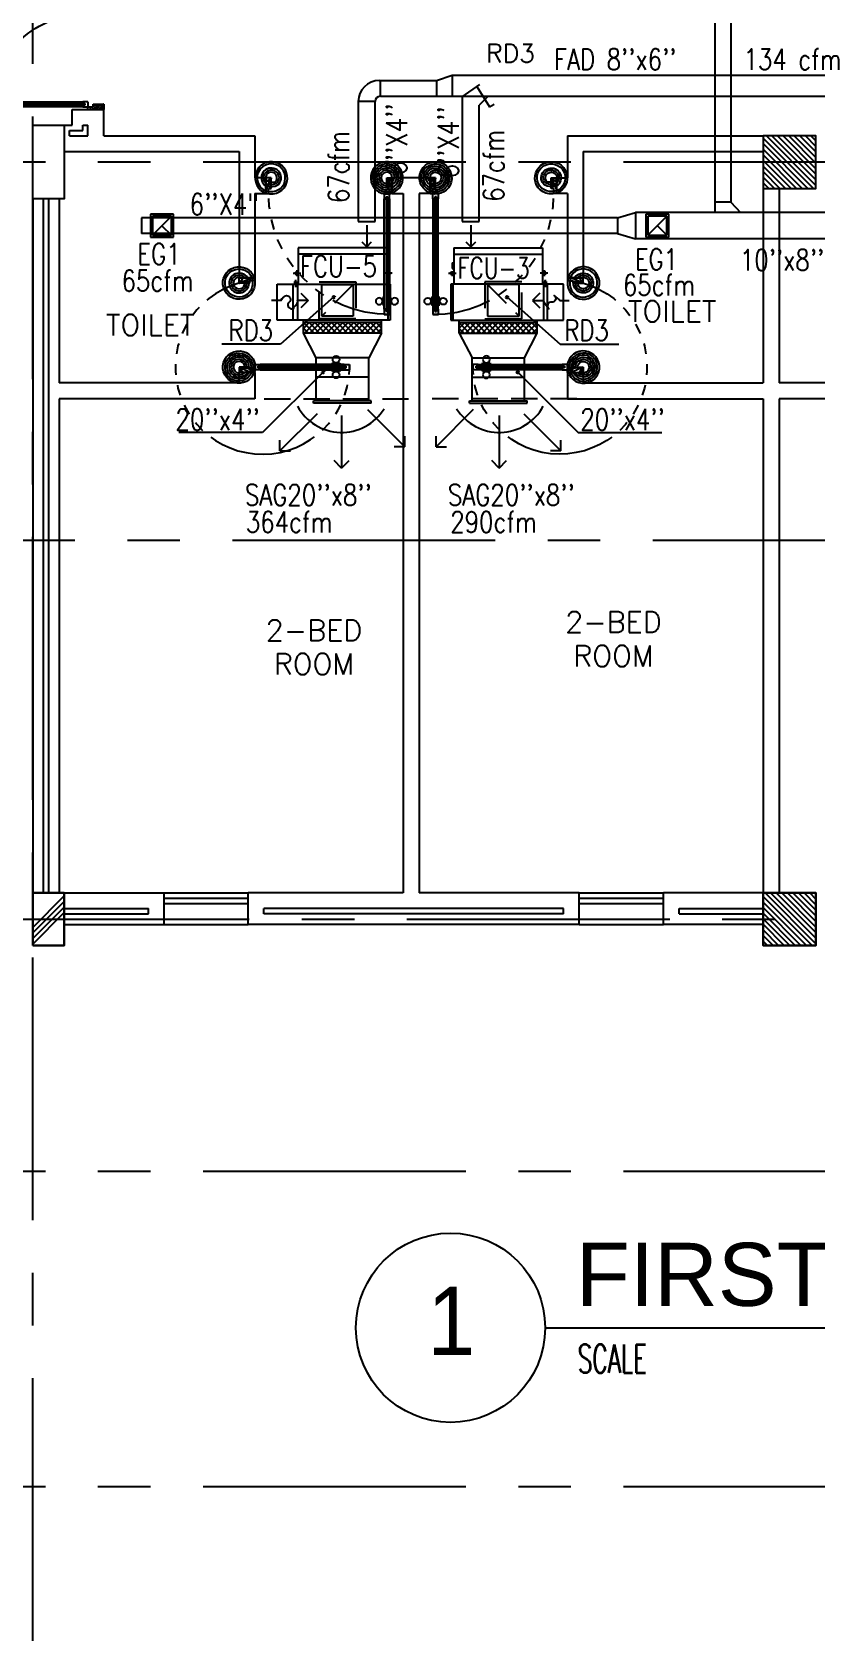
# Model space of a CAD drawing. Extents: x 417866029 to 417866302, y 43498045 to 43498122.
# Drawn here: x 417866063.04 to 417866070.49, y 43498044.51 to 43498059.81 of the extents above; entities that cross this region are included whole.
import ezdxf
from ezdxf.enums import TextEntityAlignment as Align

# ---------------------------------------------------------------- set-up
doc = ezdxf.new("R2010")
doc.units = 0
doc.header["$MEASUREMENT"] = 0
doc.linetypes.add('CENTERX2', pattern=[4, 2.5, -0.5, 0.5, -0.5])
doc.linetypes.add('HIDDEN', pattern=[0.375, 0.25, -0.125])
doc.layers.get('0').update_dxf_attribs({"linetype": 'CONTINUOUS'})
for name, color, linetype in [('AXES', 11, 'CENTERX2'), ('CER', 2, 'CONTINUOUS'), ('COL', 7, 'CONTINUOUS'), ('CTXT', 6, 'CONTINUOUS'), ('DOOR', 9, 'CONTINUOUS'), ('DUCT', 6, 'CONTINUOUS'), ('E-TXT', 2, 'CONTINUOUS'), ('EXDUCT', 10, 'CONTINUOUS'), ('FCU', 6, 'CONTINUOUS'), ('HAT', 11, 'CONTINUOUS'), ('INSUL', 9, 'CONTINUOUS'), ('M-EGU.', 2, 'CONTINUOUS'), ('M-TEXT', 2, 'CONTINUOUS'), ('PSUPPLY', 3, 'HIDDEN'), ('RM-NAME', 9, 'CONTINUOUS'), ('SCD', 2, 'CONTINUOUS'), ('WALL', 9, 'CONTINUOUS'), ('WIN', 9, 'CONTINUOUS')]:
    doc.layers.add(name, color=color, linetype=linetype)
doc.styles.add('ROMANS', font='ROMANS.shx', dxfattribs={"width": 0.6})
doc.styles.add('TTXT', font='ARIAL.TTF', dxfattribs={"width": 0.6})

# ---------------------------------------------------------------- blocks, each defined once
blk = doc.blocks.new('DOOR100')
at = {"layer": 'DOOR', "color": 7, "linetype": 'ByBlock'}
for p, q in [((-75, 1250), (-75, 1300)), ((-75, 1300), (-25, 1300)), ((-25, 1300), (-75, 1300)), ((-58, 1250), (-75, 1250)), ((-58, 1250), (-58, 1270)), ((-42, 1270), (-58, 1270)), ((-42, 1250), (-42, 1270)), ((-25, 1250), (-42, 1250)), ((-25, 1250), (-25, 1300)), ((-91, 1205), (-91, 1140)), ((-82, 1205), (-91, 1205)), ((-82, 1140), (-91, 1140)), ((-82, 1128), (-82, 1218)), ((-75, 1218), (-82, 1218)), ((-82, 1205), (-82, 1140)), ((-75, 1128), (-82, 1128)), ((-25, 1218), (-18, 1218)), ((-25, 1128), (-18, 1128)), ((-18, 1128), (-18, 1218)), ((-18, 1205), (-18, 1140)), ((-18, 1205), (-9, 1205)), ((-18, 1140), (-9, 1140)), ((-9, 1205), (-9, 1140)), ((-75, 200), (-58, 200)), ((-75, 150), (-75, 200)), ((-58, 200), (-58, 180)), ((-58, 180), (-42, 180)), ((-42, 200), (-25, 200)), ((-42, 180), (-42, 200)), ((-25, 200), (-25, 150)), ((-1200, 0), (-1200, 150)), ((-1200, 150), (-1175, 150)), ((-1200, 150), (-1200, 0)), ((-1150, 0), (-1200, 114)), ((-1150, 0), (-1200, 40)), ((-1150, 0), (-1200, 0)), ((-1175, 150), (-1175, 100)), ((-1175, 100), (-1150, 100)), ((-1150, 0), (-1163, 100)), ((-1150, 100), (-1150, 0)), ((-75, 150), (-25, 150)), ((-50, 0), (0, 114)), ((-50, 100), (-50, 0)), ((-50, 0), (-37, 100)), ((-25, 100), (-50, 100)), ((-50, 0), (0, 40)), ((-50, 0), (0, 0)), ((0, 150), (-25, 150)), ((-25, 150), (-25, 100)), ((0, 0), (0, 150)), ((0, 150), (0, 0))]:
    blk.add_line(p, q, dxfattribs=at)
at = {"layer": 'DOOR', "linetype": 'ByBlock'}
for p, q in [((-75, 1250), (-75, 200)), ((-58, 200), (-58, 1250)), ((-42, 200), (-42, 1250)), ((-25, 200), (-25, 1250))]:
    blk.add_line(p, q, dxfattribs=at)
at = {"layer": 'DOOR', "color": 7, "linetype": 'ByBlock'}
for centre in [(-124, 1173), (24, 1173)]:
    blk.add_circle(centre, 32.4, dxfattribs=at)
at = {"layer": 'DOOR', "linetype": 'HIDDEN', "ltscale": 0.5}
blk.add_arc((-25, 150), 1150, 90, 180, dxfattribs=at)
at = {"layer": 'DOOR', "color": 7, "linetype": 'ByBlock'}
for centre, radius, start, end in [((-1150, 0), 154, 103.7142, 108.8947), ((-1150, 0), 134, 100.72, 111.8402), ((-1150, 0), 94.4, 90, 121.9818), ((-1150, 0), 74.4, 90, 132.2236), ((-1150, 0), 54.4, 90, 156.7926), ((-1150, 0), 34.4, 90, 180), ((-1150, 0), 14.4, 90, 180), ((-50, 0), 94.4, 58.0182, 90), ((-50, 0), 74.4, 47.7764, 90), ((-50, 0), 54.4, 23.2074, 90), ((-50, 0), 34.4, 0, 90), ((-50, 0), 14.4, 0, 90), ((-50, 0), 134, 68.1598, 79.28), ((-50, 0), 114, 64.0838, 77.3774), ((-50, 0), 154, 71.1053, 76.2858)]:
    blk.add_arc(centre, radius, start, end, dxfattribs=at)
blk = doc.blocks.new('DOOR90')
at = {"layer": 'DOOR', "color": 7, "linetype": 'ByBlock'}
for p, q in [((-150, 0), (0, 0)), ((-150, 0), (-150, -25)), ((0, -50), (-114, 0)), ((0, -50), (-40, 0)), ((0, -50), (0, 0)), ((-1000, -25), (-1050, -25)), ((-1050, -75), (-1050, -25)), ((-1050, -25), (-1050, -75)), ((-1000, -75), (-1050, -75)), ((-1000, -42), (-1020, -42)), ((-1020, -42), (-1020, -58)), ((-1000, -58), (-1020, -58)), ((-1000, -25), (-1000, -42)), ((-1000, -58), (-1000, -75)), ((-878, -18), (-968, -18)), ((-968, -25), (-968, -18)), ((-968, -75), (-968, -82)), ((-878, -82), (-968, -82)), ((-955, -9), (-890, -9)), ((-955, -18), (-955, -9)), ((-955, -18), (-890, -18)), ((-955, -82), (-890, -82)), ((-955, -82), (-955, -91)), ((-955, -91), (-890, -91)), ((-890, -18), (-890, -9)), ((-890, -82), (-890, -91)), ((-878, -25), (-878, -18)), ((-878, -75), (-878, -82)), ((-200, -25), (-150, -25)), ((-200, -42), (-200, -25)), ((-180, -42), (-200, -42)), ((-200, -58), (-180, -58)), ((-200, -75), (-200, -58)), ((-150, -75), (-200, -75)), ((-180, -58), (-180, -42)), ((-150, -25), (-100, -25)), ((-150, -75), (-150, -25)), ((-100, -25), (-100, -50)), ((0, -50), (-100, -37)), ((-100, -50), (0, -50)), ((-150, -875), (-100, -875)), ((-150, -900), (-150, -875)), ((-150, -900), (0, -900)), ((0, -900), (-150, -900)), ((0, -850), (-114, -900)), ((-100, -875), (-100, -850)), ((0, -850), (-100, -863)), ((-100, -850), (0, -850)), ((0, -850), (-40, -900)), ((0, -850), (0, -900))]:
    blk.add_line(p, q, dxfattribs=at)
at = {"layer": 'DOOR', "linetype": 'ByBlock'}
for p, q in [((-200, -25), (-1000, -25)), ((-200, -42), (-1000, -42)), ((-200, -58), (-1000, -58)), ((-1000, -75), (-200, -75))]:
    blk.add_line(p, q, dxfattribs=at)
at = {"layer": 'DOOR', "color": 7, "linetype": 'ByBlock'}
for centre in [(-923, 24), (-923, -124)]:
    blk.add_circle(centre, 32.4, dxfattribs=at)
for centre, radius, start, end in [((0, -50), 154, 161.1053, 166.2858), ((0, -50), 94.4, 148.0182, 180), ((0, -50), 134, 158.1598, 169.28), ((0, -50), 114, 154.0838, 167.3774), ((0, -50), 74.4, 137.7764, 180), ((0, -50), 54.4, 113.2074, 180), ((0, -50), 34.4, 90, 180), ((0, -50), 14.4, 90, 180), ((0, -850), 154, 193.7142, 198.8947), ((0, -850), 134, 190.72, 201.8402), ((0, -850), 94.4, 180, 211.9818), ((0, -850), 74.4, 180, 222.2236), ((0, -850), 54.4, 180, 246.7926), ((0, -850), 34.4, 180, 270), ((0, -850), 14.4, 180, 270)]:
    blk.add_arc(centre, radius, start, end, dxfattribs=at)
at = {"layer": 'DOOR', "linetype": 'HIDDEN', "ltscale": 0.5}
blk.add_arc((-222, -50), 828, 178.2701, 275.003, dxfattribs=at)
blk = doc.blocks.new('A$C272A55A0')
at = {"layer": 'DOOR', "color": 0, "linetype": 'ByBlock'}
for p, q in [((0, 900), (0, 1050)), ((50, 1050), (0, 1050)), ((25, 950), (50, 950)), ((25, 900), (25, 950)), ((50, 950), (50, 1050)), ((1750, 950), (1750, 1050)), ((1750, 1050), (1800, 1050)), ((1775, 950), (1750, 950)), ((1775, 900), (1775, 950)), ((1800, 1050), (1800, 900)), ((0, 900), (25, 900)), ((75, 900), (25, 900)), ((25, 850), (25, 900)), ((42, 850), (25, 850)), ((58, 870), (42, 870)), ((42, 870), (42, 850)), ((58, 850), (58, 870)), ((75, 850), (58, 850)), ((75, 900), (75, 850)), ((1725, 900), (1775, 900)), ((1725, 900), (1725, 850)), ((1725, 850), (1742, 850)), ((1742, 870), (1758, 870)), ((1742, 850), (1742, 870)), ((1758, 870), (1758, 850)), ((1758, 850), (1775, 850)), ((1800, 900), (1775, 900)), ((1775, 850), (1775, 900)), ((1718, 160), (1709, 160)), ((1709, 95), (1709, 160)), ((1725, 173), (1718, 173)), ((1718, 173), (1718, 83)), ((1718, 95), (1718, 160)), ((1775, 173), (1782, 173)), ((1782, 173), (1782, 83)), ((1782, 160), (1791, 160)), ((1782, 95), (1782, 160)), ((1791, 95), (1791, 160)), ((25, 50), (42, 50)), ((25, 50), (25, 0)), ((25, 0), (75, 0)), ((75, 0), (25, 0)), ((42, 50), (42, 30)), ((42, 30), (58, 30)), ((58, 50), (75, 50)), ((58, 50), (58, 30)), ((75, 50), (75, 0)), ((1718, 95), (1709, 95)), ((1725, 83), (1718, 83)), ((1742, 50), (1725, 50)), ((1725, 50), (1725, 0)), ((1775, 0), (1725, 0)), ((1725, 0), (1775, 0)), ((1742, 50), (1742, 30)), ((1758, 30), (1742, 30)), ((1775, 50), (1758, 50)), ((1758, 50), (1758, 30)), ((1775, 83), (1782, 83)), ((1775, 50), (1775, 0)), ((1782, 95), (1791, 95))]:
    blk.add_line(p, q, dxfattribs=at)
at = {"layer": 'DOOR', "color": 9, "linetype": 'ByBlock'}
for p, q in [((50, 1050), (0, 1010)), ((50, 1050), (0, 937)), ((50, 1050), (37, 950)), ((1750, 1050), (1800, 1010)), ((1750, 1050), (1800, 937)), ((1750, 1050), (1763, 950))]:
    blk.add_line(p, q, dxfattribs=at)
at = {"layer": 'DOOR', "linetype": 'ByBlock'}
for p, q in [((25, 850), (25, 50)), ((42, 850), (42, 50)), ((58, 850), (58, 50)), ((75, 50), (75, 850)), ((1725, 50), (1725, 850)), ((1742, 850), (1742, 50)), ((1758, 850), (1758, 50)), ((1775, 850), (1775, 50))]:
    blk.add_line(p, q, dxfattribs=at)
at = {"layer": 'DOOR', "color": 0, "linetype": 'ByBlock'}
for centre in [(1676, 128), (1824, 128)]:
    blk.add_circle(centre, 32.4, dxfattribs=at)
at = {"layer": 'DOOR', "color": 9, "linetype": 'ByBlock'}
for centre, radius, start, end in [((50, 1050), 54.4, 203.2074, 270), ((50, 1050), 74.4, 227.7764, 270), ((50, 1050), 94.4, 238.0182, 270), ((50, 1050), 114, 244.0838, 257.3774), ((50, 1050), 134, 248.1598, 259.28), ((50, 1050), 34.4, 180, 270), ((50, 1050), 14.4, 180, 270), ((1750, 1050), 14.4, 270, 0), ((1750, 1050), 34.4, 270, 0), ((1750, 1050), 54.4, 270, 336.7926), ((1750, 1050), 74.4, 270, 312.2236), ((1750, 1050), 94.4, 270, 301.9818), ((1750, 1050), 114, 282.6226, 295.9162), ((1750, 1050), 134, 280.72, 291.8402), ((50, 1050), 154, 251.1053, 256.2858), ((1750, 1050), 154, 283.7142, 288.8947)]:
    blk.add_arc(centre, radius, start, end, dxfattribs=at)
at = {"layer": 'DOOR', "linetype": 'HIDDEN', "ltscale": 0.5}
for centre, start, end in [((50, 851), 268.3174, 3.2965), ((1750, 851), 176.7035, 271.6826)]:
    blk.add_arc(centre, 851, start, end, dxfattribs=at)
at = {"layer": 'WALL', "linetype": 'ByBlock'}
blk.add_line((1800, 900), (1800, 1050), dxfattribs=at)
blk = doc.blocks.new('RM1')
at = {"layer": 'RM-NAME', "style": 'ROMANS'}
for tag, p in [('ROOMNAME1', (0, 324)), ('ROOMNAME2', (0, 0))]:
    blk.add_attdef(tag, text='', height=200, dxfattribs=at).set_placement(p, align=Align.MIDDLE)
blk = doc.blocks.new('*X37')
at = {"color": 0}
for p, q in [((16890, -2467), (16943, -2414)), ((16890, -2520), (16990, -2420)), ((16990, -2512), (16892, -2414)), ((16990, -2459), (16945, -2414)), ((16990, -2565), (16890, -2465)), ((16890, -2573), (16990, -2473)), ((16990, -2619), (16890, -2519)), ((16890, -2626), (16990, -2526)), ((16990, -2672), (16890, -2572)), ((16890, -2679), (16990, -2579)), ((16990, -2725), (16890, -2625)), ((16890, -2732), (16990, -2632)), ((16990, -2778), (16890, -2678)), ((16890, -2785), (16990, -2685)), ((16990, -2831), (16890, -2731)), ((16890, -2838), (16990, -2738)), ((16990, -2884), (16890, -2784)), ((16890, -2891), (16990, -2791)), ((16990, -2937), (16890, -2837)), ((16890, -2944), (16990, -2844)), ((16990, -2990), (16890, -2890)), ((16890, -2997), (16990, -2897)), ((16990, -3043), (16890, -2943)), ((16890, -3050), (16990, -2950)), ((16990, -3096), (16890, -2996)), ((16890, -3103), (16990, -3003)), ((16990, -3149), (16890, -3049)), ((16892, -3155), (16990, -3056)), ((16944, -3155), (16890, -3102)), ((16945, -3155), (16990, -3109))]:
    blk.add_line(p, q, dxfattribs=at)
blk = doc.blocks.new('WHE06')
at = {"color": 3}
for p, q in [((689, 622), (346, 622)), ((346, 622), (346, 469)), ((689, 469), (689, 622)), ((242, 472), (242, 399)), ((60, -422), (60, 422)), ((212, 437), (269, 437)), ((232, 452), (232, 422)), ((232, 452), (252, 452)), ((252, 452), (252, 422)), ((305, 448), (373, 448)), ((321, 458), (321, 438)), ((321, 458), (346, 458)), ((321, 438), (346, 438)), ((346, 430), (689, 430)), ((811, 371), (689, 371)), ((711, -371), (711, 371)), ((811, -371), (811, 371)), ((142, -437), (142, -422)), ((142, -437), (197, -437)), ((197, -437), (197, -422)), ((221, -437), (269, -437)), ((232, -452), (232, -422)), ((232, -452), (252, -452)), ((242, -472), (242, -399)), ((252, -452), (252, -422)), ((346, -430), (689, -430)), ((811, -371), (689, -371))]:
    blk.add_line(p, q, dxfattribs=at)
at = {"color": 6}
for p, q in [((346, 469), (346, -451)), ((689, 469), (346, 469)), ((689, -451), (689, 469)), ((0, -422), (0, 422)), ((0, 422), (346, 422)), ((0, -422), (346, -422)), ((346, -451), (689, -451))]:
    blk.add_line(p, q, dxfattribs=at)
at = {"color": 11}
blk.add_blockref('*X37', (-16179, 2784), dxfattribs=at)
blk = doc.blocks.new('*X81')
at = {"color": 0}
for p, q in [((227929, 169910), (228408, 170390)), ((227929, 169963), (228355, 170390)), ((227929, 170017), (228302, 170390)), ((227929, 170070), (228249, 170390)), ((227929, 170123), (228196, 170390)), ((227929, 170176), (228143, 170390)), ((227929, 170229), (228090, 170390)), ((227929, 170282), (228037, 170390)), ((227929, 170335), (227984, 170390)), ((227961, 169890), (228429, 170357)), ((228014, 169890), (228429, 170304)), ((228067, 169890), (228429, 170251)), ((228120, 169890), (228429, 170198)), ((228173, 169890), (228429, 170145)), ((228226, 169890), (228429, 170092)), ((228279, 169890), (228429, 170039)), ((228332, 169890), (228429, 169986)), ((228385, 169890), (228429, 169933))]:
    blk.add_line(p, q, dxfattribs=at)
blk = doc.blocks.new('COL50')
at = {"layer": 'COL'}
blk.add_lwpolyline([(-250, 250), (-250, -250), (250, -250), (250, 250)], close=True, dxfattribs=at)
blk = doc.blocks.new('*X80')
at = {"color": 0}
for p, q in [((227929, 177123), (228395, 177590)), ((227929, 177176), (228342, 177590)), ((227929, 177229), (228289, 177590)), ((227929, 177282), (228236, 177590)), ((227929, 177335), (228183, 177590)), ((227929, 177388), (228130, 177590)), ((227929, 177441), (228077, 177590)), ((227929, 177494), (228024, 177590)), ((227929, 177547), (227971, 177590)), ((227948, 177090), (228429, 177570)), ((228001, 177090), (228429, 177517)), ((228054, 177090), (228429, 177464)), ((228107, 177090), (228429, 177411)), ((228161, 177090), (228429, 177358)), ((228214, 177090), (228429, 177305)), ((228267, 177090), (228429, 177252)), ((228320, 177090), (228429, 177199)), ((228373, 177090), (228429, 177146))]:
    blk.add_line(p, q, dxfattribs=at)
blk = doc.blocks.new('C11')
at = {"layer": 'HAT'}
h = blk.add_hatch(dxfattribs=at)
h.set_pattern_fill('ANSI31', color=256, scale=300, style=0)
h.set_pattern_definition([(45, (-248556.182, -75061.005), (-26.5165043, 26.5165043), [])])
h.paths.add_polyline_path([(300, 700), (0, 700), (0, 350), (300, 350)])
h.paths.add_polyline_path([(300, 350), (0, 350), (0, 0), (300, 0)])
at = {"layer": 'COL'}
blk.add_lwpolyline([(300, 700), (300, 0), (0, 0), (0, 700)], close=True, dxfattribs=at)

msp = doc.modelspace()

# ---------------------------------------------------------------- hatches: boundary and pattern name
at = {"layer": 'HAT', "linetype": 'ByBlock', "ltscale": 0.3}
h = msp.add_hatch(dxfattribs=at)
h.set_pattern_fill('ANSI31', color=256, scale=300, style=0)
h.set_pattern_definition([(45.000427, (417865804.55061, 43497968.75954), (-0.026516163, 0.026516558), [])])
h.paths.add_polyline_path([(417866063.343, 43498051.621), (417866063.043, 43498051.621), (417866063.043, 43498051.371), (417866063.343, 43498051.371)])
h.paths.add_polyline_path([(417866063.343, 43498051.371), (417866063.043, 43498051.371), (417866063.043, 43498051.121), (417866063.343, 43498051.121)])

# ---------------------------------------------------------------- linework, layer by layer
at = {"layer": 'AXES'}
for p, q in [((417866063.043, 43498044.506), (417866063.043, 43498121.427)), ((417866103.163, 43498058.571), (417866053.153, 43498058.571)), ((417866095.443, 43498054.971), (417866053.153, 43498054.971)), ((417866034.603, 43498051.371), (417866103.163, 43498051.371)), ((417866103.163, 43498048.971), (417866053.153, 43498048.971)), ((417866103.163, 43498045.971), (417866053.153, 43498045.971))]:
    msp.add_line(p, q, dxfattribs=at)
at = {"layer": 'CER', "color": 6}
msp.add_line((417866067.918, 43498047.484), (417866088.992, 43498047.484), dxfattribs=at)
msp.add_circle((417866067.018, 43498047.484), 0.9, dxfattribs=at)
at = {"layer": 'COL'}
for p, q in [((417866063.043, 43498051.621), (417866063.343, 43498051.621)), ((417866063.043, 43498051.121), (417866063.043, 43498051.621)), ((417866063.343, 43498051.621), (417866063.343, 43498051.121)), ((417866063.343, 43498051.121), (417866063.043, 43498051.121))]:
    msp.add_line(p, q, dxfattribs=at)
msp.add_lwpolyline([(417866070.493, 43498051.621), (417866070.493, 43498051.121), (417866069.993, 43498051.121), (417866069.993, 43498051.621)], close=True, dxfattribs=at)
at = {"layer": 'DUCT', "linetype": 'Continuous'}
for p, q in [((417866066.884, 43498059.347), (417866067.032, 43498059.397)), ((417866067.032, 43498059.397), (417866067.032, 43498059.197)), ((417866066.35, 43498059.197), (417866066.35, 43498059.347)), ((417866066.884, 43498059.347), (417866066.884, 43498059.197)), ((417866066.3, 43498059.147), (417866066.14, 43498059.147)), ((417866065.739, 43498056.709), (417866065.62, 43498056.945)), ((417866066.361, 43498056.945), (417866066.239, 43498056.709)), ((417866067.101, 43498056.945), (417866067.223, 43498056.709)), ((417866067.723, 43498056.709), (417866067.842, 43498056.945)), ((417866065.739, 43498056.527), (417866065.739, 43498056.709)), ((417866066.239, 43498056.709), (417866065.739, 43498056.709)), ((417866066.239, 43498056.527), (417866066.239, 43498056.709)), ((417866067.223, 43498056.527), (417866067.223, 43498056.709)), ((417866067.223, 43498056.709), (417866067.723, 43498056.709)), ((417866067.723, 43498056.527), (417866067.723, 43498056.709))]:
    msp.add_line(p, q, dxfattribs=at)
at = {"layer": 'DUCT', "linetype": 'ByBlock'}
for p, q in [((417866067.032, 43498059.397), (417866070.985, 43498059.397)), ((417866066.34, 43498059.347), (417866066.884, 43498059.347)), ((417866066.35, 43498059.197), (417866070.985, 43498059.197))]:
    msp.add_line(p, q, dxfattribs=at)
at = {"layer": 'DUCT'}
for p, q in [((417866067.13, 43498059.193), (417866067.298, 43498059.31)), ((417866067.268, 43498059.29), (417866067.388, 43498059.098)), ((417866066.14, 43498059.147), (417866066.14, 43498058.007)), ((417866066.3, 43498058.007), (417866066.3, 43498059.147)), ((417866066.399, 43498059.098), (417866066.399, 43498059.098)), ((417866067.13, 43498059.193), (417866067.13, 43498058.007)), ((417866067.37, 43498059.193), (417866067.29, 43498059.113)), ((417866067.29, 43498058.007), (417866067.29, 43498059.113)), ((417866067.388, 43498059.098), (417866067.433, 43498059.121)), ((417866067.388, 43498059.098), (417866067.388, 43498059.098)), ((417866066.14, 43498058.007), (417866066.3, 43498058.007)), ((417866067.13, 43498058.007), (417866067.29, 43498058.007))]:
    msp.add_line(p, q, dxfattribs=at)
at = {"layer": 'DUCT', "color": 2, "linetype": 'HIDDEN'}
for p, q in [((417866065.244, 43498056.321), (417866066.656, 43498056.321)), ((417866068.219, 43498056.321), (417866066.806, 43498056.321))]:
    msp.add_line(p, q, dxfattribs=at)
at = {"layer": 'DUCT', "linetype": 'Continuous'}
for centre, radius in [((417866066.34, 43498059.147), 0.2), ((417866066.35, 43498059.147), 0.05)]:
    msp.add_arc(centre, radius, 90, 180, dxfattribs=at)
at = {"layer": 'EXDUCT', "linetype": 'ByBlock'}
for p, q in [((417866069.534, 43498065.927), (417866069.534, 43498058.091)), ((417866069.684, 43498065.927), (417866069.684, 43498058.191)), ((417866069.684, 43498058.191), (417866069.534, 43498058.191)), ((417866069.684, 43498058.191), (417866069.776, 43498058.091)), ((417866064.078, 43498058.041), (417866064.078, 43498057.891)), ((417866068.605, 43498058.041), (417866064.078, 43498058.041)), ((417866068.605, 43498058.041), (417866068.779, 43498058.091)), ((417866068.605, 43498058.041), (417866068.605, 43498057.891)), ((417866072.563, 43498058.091), (417866068.779, 43498058.091)), ((417866068.779, 43498058.091), (417866068.779, 43498057.841)), ((417866068.605, 43498057.891), (417866064.078, 43498057.891)), ((417866068.605, 43498057.891), (417866068.779, 43498057.841)), ((417866072.563, 43498057.841), (417866068.779, 43498057.841))]:
    msp.add_line(p, q, dxfattribs=at)
at = {"layer": 'INSUL'}
for p, q in [((417866063.518, 43498058.871), (417866063.518, 43498058.921)), ((417866063.518, 43498058.921), (417866063.568, 43498058.921)), ((417866063.568, 43498058.821), (417866063.568, 43498058.921)), ((417866063.393, 43498058.871), (417866063.518, 43498058.871)), ((417866063.393, 43498058.821), (417866063.393, 43498058.871)), ((417866063.393, 43498058.821), (417866063.568, 43498058.821)), ((417866063.143, 43498058.221), (417866063.143, 43498051.621)), ((417866063.193, 43498058.221), (417866063.193, 43498051.621)), ((417866063.343, 43498051.471), (417866064.143, 43498051.471)), ((417866063.343, 43498051.421), (417866064.143, 43498051.421)), ((417866064.143, 43498051.421), (417866064.143, 43498051.471)), ((417866068.093, 43498051.471), (417866065.243, 43498051.471)), ((417866065.243, 43498051.421), (417866065.243, 43498051.471)), ((417866068.093, 43498051.421), (417866065.243, 43498051.421)), ((417866068.093, 43498051.421), (417866068.093, 43498051.471)), ((417866069.193, 43498051.471), (417866069.993, 43498051.471)), ((417866069.193, 43498051.421), (417866069.193, 43498051.471)), ((417866069.193, 43498051.421), (417866069.993, 43498051.421))]:
    msp.add_line(p, q, dxfattribs=at)
at = {"layer": 'M-EGU.'}
for p, q in [((417866066.22, 43498057.972), (417866066.22, 43498057.765)), ((417866067.21, 43498057.972), (417866067.21, 43498057.765)), ((417866066.173, 43498057.812), (417866066.22, 43498057.765)), ((417866066.22, 43498057.765), (417866066.267, 43498057.812)), ((417866067.162, 43498057.812), (417866067.21, 43498057.765)), ((417866067.21, 43498057.765), (417866067.257, 43498057.812)), ((417866065.792, 43498057.106), (417866065.792, 43498057.406)), ((417866065.792, 43498057.406), (417866066.092, 43498057.406)), ((417866066.092, 43498057.406), (417866066.092, 43498057.106)), ((417866067.37, 43498057.406), (417866067.37, 43498057.106)), ((417866067.67, 43498057.406), (417866067.37, 43498057.406)), ((417866067.67, 43498057.106), (417866067.67, 43498057.406)), ((417866065.404, 43498057.256), (417866065.315, 43498057.256)), ((417866065.664, 43498057.256), (417866065.563, 43498057.256)), ((417866065.594, 43498057.326), (417866065.664, 43498057.256)), ((417866065.664, 43498057.256), (417866065.594, 43498057.185)), ((417866067.868, 43498057.326), (417866067.798, 43498057.256)), ((417866067.798, 43498057.256), (417866067.868, 43498057.185)), ((417866067.798, 43498057.256), (417866067.899, 43498057.256)), ((417866068.058, 43498057.256), (417866068.147, 43498057.256)), ((417866066.092, 43498057.106), (417866065.792, 43498057.106)), ((417866067.37, 43498057.106), (417866067.67, 43498057.106)), ((417866066.239, 43498056.527), (417866065.739, 43498056.527)), ((417866065.739, 43498056.302), (417866065.739, 43498056.527)), ((417866066.239, 43498056.302), (417866066.239, 43498056.527)), ((417866067.223, 43498056.527), (417866067.723, 43498056.527)), ((417866067.223, 43498056.302), (417866067.223, 43498056.527)), ((417866067.723, 43498056.302), (417866067.723, 43498056.527)), ((417866065.748, 43498056.178), (417866065.394, 43498055.825)), ((417866065.714, 43498056.277), (417866065.714, 43498056.302)), ((417866066.264, 43498056.302), (417866065.714, 43498056.302)), ((417866066.264, 43498056.277), (417866065.714, 43498056.277)), ((417866066.228, 43498056.218), (417866066.582, 43498055.864)), ((417866066.264, 43498056.277), (417866066.264, 43498056.302)), ((417866067.234, 43498056.218), (417866066.88, 43498055.864)), ((417866067.198, 43498056.277), (417866067.198, 43498056.302)), ((417866067.198, 43498056.302), (417866067.748, 43498056.302)), ((417866067.198, 43498056.277), (417866067.748, 43498056.277)), ((417866067.714, 43498056.178), (417866068.068, 43498055.825)), ((417866067.748, 43498056.277), (417866067.748, 43498056.302)), ((417866065.981, 43498056.161), (417866065.981, 43498055.661)), ((417866067.481, 43498056.161), (417866067.481, 43498055.661)), ((417866065.394, 43498055.825), (417866065.394, 43498055.925)), ((417866066.582, 43498055.864), (417866066.482, 43498055.864)), ((417866066.582, 43498055.864), (417866066.582, 43498055.964)), ((417866066.88, 43498055.864), (417866066.88, 43498055.964)), ((417866066.88, 43498055.864), (417866066.98, 43498055.864)), ((417866068.068, 43498055.825), (417866068.068, 43498055.925)), ((417866065.394, 43498055.825), (417866065.494, 43498055.825)), ((417866065.981, 43498055.661), (417866065.911, 43498055.732)), ((417866065.981, 43498055.661), (417866066.052, 43498055.732)), ((417866067.481, 43498055.661), (417866067.41, 43498055.732)), ((417866067.481, 43498055.661), (417866067.551, 43498055.732)), ((417866068.068, 43498055.825), (417866067.968, 43498055.825))]:
    msp.add_line(p, q, dxfattribs=at)
at = {"layer": 'M-EGU.', "linetype": 'HIDDEN'}
for p, q in [((417866065.767, 43498057.081), (417866065.767, 43498057.431)), ((417866065.767, 43498057.431), (417866066.117, 43498057.431)), ((417866066.092, 43498057.406), (417866065.792, 43498057.106)), ((417866066.117, 43498057.431), (417866066.117, 43498057.081)), ((417866067.345, 43498057.431), (417866067.345, 43498057.081)), ((417866067.695, 43498057.431), (417866067.345, 43498057.431)), ((417866067.37, 43498057.406), (417866067.67, 43498057.106)), ((417866067.695, 43498057.081), (417866067.695, 43498057.431)), ((417866066.117, 43498057.081), (417866065.767, 43498057.081)), ((417866067.345, 43498057.081), (417866067.695, 43498057.081))]:
    msp.add_line(p, q, dxfattribs=at)
at = {"layer": 'M-EGU.'}
for points in [[(417866065.404, 43498057.256, -0.1324), (417866065.426, 43498057.288, -0.15664), (417866065.457, 43498057.301, -0.736612), (417866065.482, 43498057.238, 0.774232), (417866065.51, 43498057.177, 0.203349), (417866065.552, 43498057.204, 0.193808), (417866065.563, 43498057.256)], [(417866068.058, 43498057.256, -0.1324), (417866068.036, 43498057.288, -0.15664), (417866068.005, 43498057.301, -0.736612), (417866067.98, 43498057.238, 0.774232), (417866067.952, 43498057.177, 0.203349), (417866067.91, 43498057.204, 0.193808), (417866067.899, 43498057.256)]]:
    msp.add_lwpolyline(points, format="xyb", dxfattribs=at)
for centre, major_axis, start_param, end_param in [((417866065.981, 43498056.477), (-0.001, 0.477), 2.066161, 4.153666), ((417866067.481, 43498056.477), (0.001, 0.477), 2.12952, 4.217024)]:
    msp.add_ellipse(centre, major_axis=major_axis, ratio=0.999985, start_param=start_param, end_param=end_param, dxfattribs=at)
at = {"layer": 'PSUPPLY', "color": 4, "linetype": 'Continuous'}
for p, q in [((417866065.907, 43498057.29), (417866065.401, 43498056.839)), ((417866067.555, 43498057.29), (417866068.061, 43498056.839)), ((417866065.401, 43498056.839), (417866064.843, 43498056.839)), ((417866068.061, 43498056.839), (417866068.619, 43498056.839)), ((417866065.808, 43498056.577), (417866065.23, 43498055.999)), ((417866067.654, 43498056.577), (417866068.233, 43498055.999)), ((417866065.23, 43498055.999), (417866064.434, 43498055.999)), ((417866068.233, 43498055.999), (417866069.028, 43498055.999))]:
    msp.add_line(p, q, dxfattribs=at)
at = {"layer": 'PSUPPLY', "linetype": 'Continuous'}
for centre, major_axis, start_param, end_param in [((417866065.907, 43498057.286), (0.00884, 0.00884), 5.497785, 8.639378), ((417866065.907, 43498057.286), (-0.00884, 0.00884), 0.7854, 3.926992), ((417866067.555, 43498057.286), (-0.00884, 0.00884), 3.926992, 7.068585), ((417866067.555, 43498057.286), (0.00884, 0.00884), 2.356193, 5.497785), ((417866065.806, 43498056.572), (-0.00884, 0.00884), 3.926992, 7.068585), ((417866065.806, 43498056.572), (0.00884, 0.00884), 2.356193, 5.497785), ((417866067.656, 43498056.572), (0.00884, 0.00884), 5.497785, 8.639378), ((417866067.656, 43498056.572), (-0.00884, 0.00884), 0.7854, 3.926992)]:
    msp.add_ellipse(centre, major_axis=major_axis, ratio=0.999997, start_param=start_param, end_param=end_param, dxfattribs=at)
at = {"layer": 'SCD', "linetype": 'HIDDEN'}
for p, q in [((417866064.382, 43498058.076), (417866064.162, 43498058.076)), ((417866064.162, 43498058.076), (417866064.162, 43498057.856)), ((417866064.182, 43498057.876), (417866064.362, 43498058.056)), ((417866064.382, 43498057.856), (417866064.382, 43498058.076)), ((417866069.096, 43498058.076), (417866068.876, 43498058.076)), ((417866068.876, 43498058.076), (417866068.876, 43498057.856)), ((417866068.896, 43498057.876), (417866069.076, 43498058.056)), ((417866069.096, 43498057.856), (417866069.096, 43498058.076)), ((417866064.162, 43498057.856), (417866064.382, 43498057.856)), ((417866068.876, 43498057.856), (417866069.096, 43498057.856))]:
    msp.add_line(p, q, dxfattribs=at)
at = {"layer": 'SCD'}
for p, q in [((417866064.362, 43498058.056), (417866064.182, 43498058.056)), ((417866064.182, 43498058.056), (417866064.182, 43498057.876)), ((417866064.362, 43498057.876), (417866064.362, 43498058.056)), ((417866069.076, 43498058.056), (417866068.896, 43498058.056)), ((417866068.896, 43498058.056), (417866068.896, 43498057.876)), ((417866069.076, 43498057.876), (417866069.076, 43498058.056)), ((417866064.182, 43498057.876), (417866064.362, 43498057.876)), ((417866068.896, 43498057.876), (417866069.076, 43498057.876))]:
    msp.add_line(p, q, dxfattribs=at)
at = {"layer": 'SCD', "linetype": 'ByBlock'}
for p, q in [((417866064.272, 43498057.966), (417866064.362, 43498057.876)), ((417866068.986, 43498057.966), (417866069.076, 43498057.876))]:
    msp.add_line(p, q, dxfattribs=at)
at = {"layer": 'WALL'}
for p, q in [((417866063.418, 43498058.921), (417866063.418, 43498059.071)), ((417866063.418, 43498059.071), (417866063.718, 43498059.071)), ((417866063.718, 43498058.821), (417866063.718, 43498059.071)), ((417866063.043, 43498058.921), (417866063.418, 43498058.921)), ((417866063.043, 43498058.821), (417866063.043, 43498058.921)), ((417866063.043, 43498058.821), (417866063.043, 43498058.921)), ((417866063.718, 43498058.821), (417866064.243, 43498058.821)), ((417866065.156, 43498058.821), (417866065.156, 43498058.421)), ((417866068.131, 43498058.821), (417866068.131, 43498058.421)), ((417866063.343, 43498058.671), (417866064.243, 43498058.671)), ((417866063.343, 43498058.671), (417866065.006, 43498058.671)), ((417866065.006, 43498058.671), (417866065.006, 43498057.471)), ((417866068.281, 43498058.671), (417866068.281, 43498057.471)), ((417866065.262, 43498058.421), (417866065.156, 43498058.421)), ((417866068.025, 43498058.421), (417866068.131, 43498058.421)), ((417866069.993, 43498058.321), (417866069.993, 43498056.471)), ((417866070.143, 43498058.321), (417866070.143, 43498056.471)), ((417866063.043, 43498058.221), (417866063.043, 43498051.621)), ((417866063.293, 43498058.221), (417866063.293, 43498056.471)), ((417866065.156, 43498058.271), (417866065.156, 43498057.471)), ((417866066.568, 43498058.271), (417866066.568, 43498051.621)), ((417866066.718, 43498058.271), (417866066.718, 43498051.621)), ((417866068.131, 43498058.271), (417866068.131, 43498057.471)), ((417866065.156, 43498057.471), (417866065.006, 43498057.471)), ((417866068.131, 43498057.471), (417866068.281, 43498057.471)), ((417866065.005, 43498056.471), (417866063.293, 43498056.471)), ((417866065.005, 43498056.571), (417866065.005, 43498056.471)), ((417866065.156, 43498056.571), (417866065.006, 43498056.571)), ((417866065.155, 43498056.571), (417866065.155, 43498056.321)), ((417866068.131, 43498056.571), (417866068.281, 43498056.571)), ((417866068.131, 43498056.571), (417866068.131, 43498056.321)), ((417866068.281, 43498056.571), (417866068.281, 43498056.471)), ((417866068.281, 43498056.471), (417866069.993, 43498056.471)), ((417866072.118, 43498056.471), (417866070.143, 43498056.471)), ((417866063.293, 43498056.321), (417866063.293, 43498051.621)), ((417866065.155, 43498056.321), (417866063.293, 43498056.321)), ((417866068.131, 43498056.321), (417866069.993, 43498056.321)), ((417866069.993, 43498056.321), (417866069.993, 43498051.621)), ((417866072.268, 43498056.321), (417866070.143, 43498056.321)), ((417866070.143, 43498056.321), (417866070.143, 43498051.621)), ((417866063.343, 43498051.621), (417866064.293, 43498051.621)), ((417866064.293, 43498051.321), (417866064.293, 43498051.621)), ((417866065.093, 43498051.321), (417866065.093, 43498051.621)), ((417866066.568, 43498051.621), (417866065.093, 43498051.621)), ((417866068.243, 43498051.621), (417866066.718, 43498051.621)), ((417866068.243, 43498051.321), (417866068.243, 43498051.621)), ((417866069.043, 43498051.321), (417866069.043, 43498051.621)), ((417866069.993, 43498051.621), (417866069.043, 43498051.621)), ((417866063.343, 43498051.321), (417866064.293, 43498051.321)), ((417866068.243, 43498051.321), (417866065.093, 43498051.321)), ((417866069.993, 43498051.321), (417866069.043, 43498051.321))]:
    msp.add_line(p, q, dxfattribs=at)
at = {"layer": 'WALL', "linetype": 'ByBlock'}
for p, q in [((417866063.718, 43498058.821), (417866065.156, 43498058.821)), ((417866068.131, 43498058.821), (417866069.993, 43498058.821)), ((417866068.281, 43498058.671), (417866069.993, 43498058.671)), ((417866065.262, 43498058.271), (417866065.262, 43498058.421)), ((417866066.462, 43498058.271), (417866066.462, 43498058.421)), ((417866066.825, 43498058.421), (417866066.462, 43498058.421)), ((417866066.825, 43498058.271), (417866066.825, 43498058.421)), ((417866068.025, 43498058.271), (417866068.025, 43498058.421)), ((417866065.156, 43498058.271), (417866065.262, 43498058.271)), ((417866066.462, 43498058.271), (417866066.568, 43498058.271)), ((417866066.825, 43498058.271), (417866066.718, 43498058.271)), ((417866068.131, 43498058.271), (417866068.025, 43498058.271))]:
    msp.add_line(p, q, dxfattribs=at)
at = {"layer": 'WALL', "linetype": 'ByBlock', "ltscale": 0.3}
for points in [[(417866063.343, 43498058.221), (417866063.043, 43498058.221), (417866063.043, 43498058.921), (417866063.343, 43498058.921)], [(417866069.993, 43498058.321), (417866070.493, 43498058.321), (417866070.493, 43498058.821), (417866069.993, 43498058.821)], [(417866063.043, 43498051.121), (417866063.343, 43498051.121), (417866063.343, 43498051.621), (417866063.043, 43498051.621)], [(417866069.993, 43498051.121), (417866070.493, 43498051.121), (417866070.493, 43498051.621), (417866069.993, 43498051.621)]]:
    msp.add_lwpolyline(points, close=True, dxfattribs=at)
at = {"layer": 'WIN'}
for p, q in [((417866064.293, 43498051.621), (417866065.093, 43498051.621)), ((417866068.243, 43498051.621), (417866069.043, 43498051.621)), ((417866064.293, 43498051.571), (417866065.093, 43498051.571)), ((417866064.293, 43498051.521), (417866065.093, 43498051.521)), ((417866068.243, 43498051.571), (417866069.043, 43498051.571)), ((417866068.243, 43498051.521), (417866069.043, 43498051.521)), ((417866064.293, 43498051.321), (417866065.093, 43498051.321)), ((417866068.243, 43498051.321), (417866069.043, 43498051.321))]:
    msp.add_line(p, q, dxfattribs=at)

# ---------------------------------------------------------------- block references
at = {"layer": 'COL', "linetype": 'ByBlock', "xscale": 0.0009999871253967285, "yscale": 0.001000002026557922, "zscale": 0.001}
msp.add_blockref('C11', (417866063.043, 43498058.221), dxfattribs=at)
at = {"layer": 'COL', "xscale": 0.0009999871253967285, "yscale": 0.001000002026557922, "zscale": 0.001, "rotation": 180}
msp.add_blockref('COL50', (417866070.243, 43498058.571), dxfattribs=at)
at = {"layer": 'DOOR', "color": 0, "linetype": 'ByBlock', "yscale": 0.001000002026557922, "zscale": 0.001}
for name, p, xscale, rotation in [('A$C272A55A0', (417866062.668, 43498059.071), -0.001000002026557922, 270), ('DOOR100', (417866066.462, 43498058.421), -0.0009999871253967285, 180), ('DOOR100', (417866066.825, 43498058.421), 0.0009999871253967285, 180), ('DOOR90', (417866065.006, 43498056.571), 0.0009999871253967285, 180), ('DOOR90', (417866068.281, 43498056.571), -0.0009999871253967285, 180)]:
    msp.add_blockref(name, p, dxfattribs=dict(at, xscale=xscale, rotation=rotation))
at = {"layer": 'FCU', "linetype": 'ByBlock', "extrusion": (0, 0, -1), "xscale": 0.001000002026557922, "yscale": 0.0009999871253967285, "zscale": -0.001, "rotation": 270}
msp.add_blockref('WHE06', (-417866065.991, 43498057.756), dxfattribs=at)
at = {"layer": 'FCU', "linetype": 'ByBlock', "xscale": 0.001000002026557922, "yscale": 0.0009999871253967285, "zscale": 0.001, "rotation": 270}
msp.add_blockref('WHE06', (417866067.471, 43498057.756), dxfattribs=at)
at = {"layer": 'HAT', "xscale": -0.0009999871253967285, "yscale": 0.001000002026557922, "zscale": 0.001, "rotation": 180}
for name in ['*X81', '*X80']:
    msp.add_blockref(name, (417865842.065, 43498228.71), dxfattribs=at)
at = {"layer": 'RM-NAME'}
ref = msp.add_blockref('RM1', (417866069.127, 43498057.152), dxfattribs=dict(at, xscale=-0.0009999871253967285, yscale=0.001000002026557922, zscale=0.001))
ref.add_attrib('ROOMNAME2', 'TOILET', dxfattribs={"height": 0.2, "style": 'ROMANS'}).set_placement((417866069.127, 43498057.152), align=Align.MIDDLE)
ref = msp.add_blockref('RM1', (417866064.16, 43498057.021), dxfattribs=dict(at, xscale=-0.0009999871253967285, yscale=0.001000002026557922, zscale=0.001))
ref.add_attrib('ROOMNAME2', 'TOILET', dxfattribs={"height": 0.2, "style": 'ROMANS'}).set_placement((417866064.16, 43498057.021), align=Align.MIDDLE)
ref = msp.add_blockref('RM1', (417866065.718, 43498053.796), dxfattribs=dict(at, xscale=0.0009999871253967285, yscale=0.001000002026557922, zscale=0.001))
ref.add_attrib('ROOMNAME2', 'ROOM', dxfattribs={"height": 0.2, "style": 'ROMANS'}).set_placement((417866065.718, 43498053.796), align=Align.MIDDLE)
ref.add_attrib('ROOMNAME1', '2-BED', dxfattribs={"height": 0.2, "style": 'ROMANS'}).set_placement((417866065.718, 43498054.119), align=Align.MIDDLE)
ref = msp.add_blockref('RM1', (417866068.568, 43498053.874), dxfattribs=dict(at, xscale=0.0009999871253967285, yscale=0.001000002026557922, zscale=0.001))
ref.add_attrib('ROOMNAME2', 'ROOM', dxfattribs={"height": 0.2, "style": 'ROMANS'}).set_placement((417866068.568, 43498053.874), align=Align.MIDDLE)
ref.add_attrib('ROOMNAME1', '2-BED', dxfattribs={"height": 0.2, "style": 'ROMANS'}).set_placement((417866068.568, 43498054.197), align=Align.MIDDLE)

# ---------------------------------------------------------------- texts
at = {"layer": 'CTXT', "style": 'TTXT'}
msp.add_text('FIRST FLOOR PART-2  H.V.A.C  SYSTEM LAYOUT', height=0.6, dxfattribs=at).set_placement((417866068.211, 43498047.692))
at = {"layer": 'CTXT', "style": 'TTXT', "width": 0.9}
msp.add_text('1', height=0.65, dxfattribs=at).set_placement((417866066.799, 43498047.225))
at = {"layer": 'E-TXT', "style": 'ROMANS', "width": 0.6}
msp.add_text('SCALE ', height=0.27, dxfattribs=at).set_placement((417866068.228, 43498047.054))
at = {"layer": 'M-TEXT', "style": 'ROMANS'}
msp.add_text('RD3', height=0.175, dxfattribs=at).set_placement((417866067.356, 43498059.519))
for s, width, p in [("FAD 8''x6''", 0.8, (417866068.002, 43498059.45)), ('134 cfm', 0.8, (417866069.805, 43498059.45)), ('6\'\'X4"', 0.8, (417866064.536, 43498058.071)), ('EG1', 0.8, (417866064.038, 43498057.597)), ('EG1', 0.8, (417866068.771, 43498057.547)), ("10''x8''", 0.8, (417866069.771, 43498057.539)), ('65cfm', 0.8, (417866063.887, 43498057.344)), ('FCU-5', 0.8, (417866065.585, 43498057.479)), ('FCU-3', 0.75, (417866067.083, 43498057.463)), ('65cfm', 0.8, (417866068.657, 43498057.302)), ('RD3', 0.8, (417866064.904, 43498056.872)), ('RD3', 0.8, (417866068.099, 43498056.872)), ("20''x4''", 0.8, (417866064.401, 43498056.023)), ("20''x4''", 0.8, (417866068.253, 43498056.023)), ("SAG20''x8''", 0.8, (417866065.061, 43498055.305)), ("SAG20''x8''", 0.8, (417866066.992, 43498055.305)), ('364cfm', 0.8, (417866065.07, 43498055.047)), ('290cfm', 0.8, (417866067.015, 43498055.047))]:
    msp.add_text(s, height=0.2, dxfattribs=dict(at, width=width)).set_placement(p)
at = {"layer": 'M-TEXT', "style": 'ROMANS', "width": 0.8}
for s, p in [("6''X4''", (417866066.605, 43498058.444)), ("6''X4''", (417866067.098, 43498058.416)), ('67cfm', (417866066.054, 43498058.182)), ('67cfm', (417866067.528, 43498058.193))]:
    msp.add_text(s, height=0.2, rotation=90, dxfattribs=at).set_placement(p)

doc.saveas('drawing.dxf')
